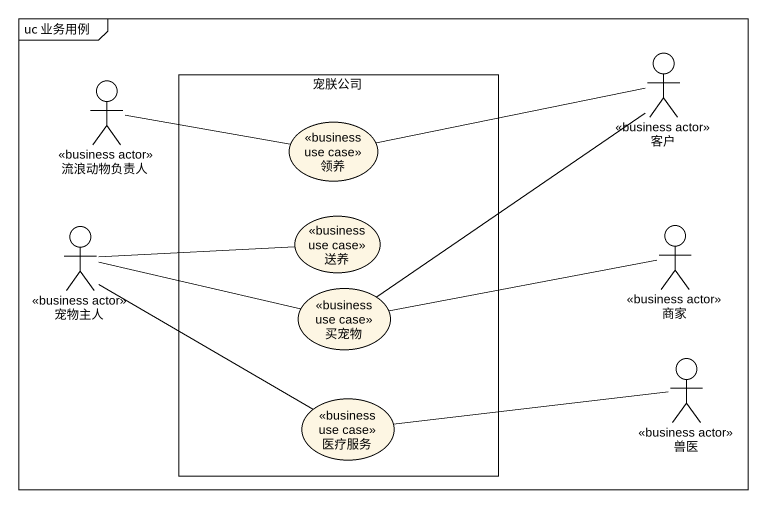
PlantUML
@startuml
mainframe uc 业务用例
actor 流浪动物负责人 <<business actor>>
rectangle 宠朕公司 {
  usecase 领养 <<business use case>>
  usecase 送养 <<business use case>>
  usecase 买宠物 <<business use case>>
  usecase 医疗服务 <<business use case>>
}
actor 客户 <<business actor>>
actor 宠物主人 <<business actor>>
actor 商家 <<business actor>>
actor 兽医 <<business actor>>
流浪动物负责人 -right- 领养
客户 -left- 领养
客户 -- 买宠物
宠物主人 -right- 送养
宠物主人 -right- 买宠物
宠物主人 -right- 医疗服务
商家 -left- 买宠物
兽医 -left- 医疗服务
@enduml
